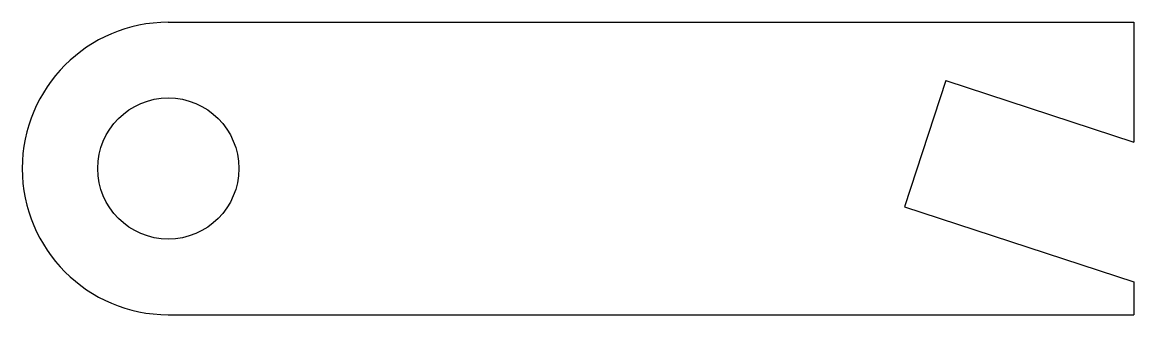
# Model space of a CAD drawing. Header units: inches. Extents: x -0.55 to 3.63, y -0.55 to 0.55.
import ezdxf

# ---------------------------------------------------------------- set-up
doc = ezdxf.new("R2010")
doc.units = ezdxf.units.IN
doc.header["$MEASUREMENT"] = 0
doc.layers.add('CUT', color=7, linetype='Continuous')

msp = doc.modelspace()

# ---------------------------------------------------------------- linework, layer by layer
at = {"layer": 'CUT'}
for p, q in [((0, 0.55), (-0.0004, 0.55)), ((0, 0.55), (3.6348, 0.55)), ((3.6348, 0.55), (3.6348, 0.0994)), ((2.9274, 0.3309), (2.7719, -0.1443)), ((2.9274, 0.3309), (3.6348, 0.0994)), ((2.7719, -0.1443), (3.6348, -0.4267)), ((3.6348, -0.4267), (3.6348, -0.55)), ((0, -0.55), (-0.0004, -0.55)), ((0, -0.55), (3.6348, -0.55))]:
    msp.add_line(p, q, dxfattribs=at)
msp.add_circle((0, 0), 0.2656, dxfattribs=at)
msp.add_arc((0, 0), 0.55, 90.045, 269.955, dxfattribs=at)

doc.saveas('drawing.dxf')
